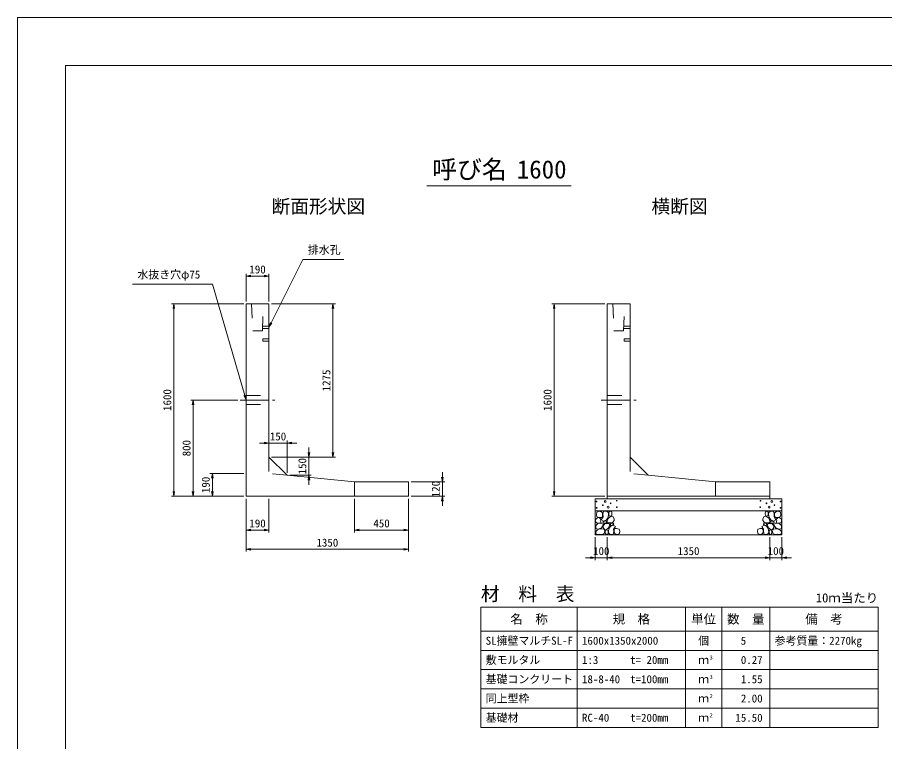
# Model space of a CAD drawing. Units: millimetres at full size, sheet at 1:20. Extents: x 95510 to 112330, y -109759 to -97879.
# Drawn here: x 95510 to 102714, y -103898 to -97879 of the extents above; entities that cross this region are included whole.
import ezdxf
from ezdxf.enums import TextEntityAlignment as Align

# ---------------------------------------------------------------- set-up
doc = ezdxf.new("R2010")
doc.units = ezdxf.units.MM
doc.header["$LTSCALE"] = 20
doc.linetypes.add('CHAIN', pattern=[18.5, 12, -1.5, 3.5, -1.5])
doc.linetypes.add('DASHED_SPACED', pattern=[12, 6, -6])
for name, color, linetype, lineweight in [('D-BMK', 2, 'CHAIN', 13), ('D-DCR-HCHn', 4, 'Continuous', 9), ('D-MTR-FRAM', 7, 'Continuous', 13), ('D-MTR-LINE', 7, 'Continuous', 13), ('D-STR-DIM', 7, 'Continuous', 9), ('D-STR-STRn', 1, 'Continuous', 13), ('D-STR-TXT', 7, 'Continuous', 9), ('D-TTL', 2, 'Continuous', 13), ('D-TTL-TXT', 7, 'Continuous', 13)]:
    doc.layers.add(name, color=color, linetype=linetype, lineweight=lineweight)
doc.layers.add('D-MTR', color=7, linetype='Continuous')
doc.layers.add('D-MTR-TXT', color=7, linetype='Continuous')
doc.styles.add('ＭＳ ゴシック', font='')
doc.styles.get('ＭＳ ゴシック').set_extended_font_data('MS Gothic')

# ---------------------------------------------------------------- blocks, each defined once
blk = doc.blocks.new('open_arrow')
at = {"color": 0, "linetype": 'Continuous', "lineweight": -2}
blk.add_lwpolyline([(7.5, 1.25), (0, 0), (7.5, -1.25)], dxfattribs=at)

msp = doc.modelspace()

# ---------------------------------------------------------------- linework, layer by layer
at = {"layer": 'D-BMK'}
for p, q in [((97360.11, -101058.73), (97650.11, -101058.73)), ((100360.11, -101058.73), (100650.11, -101058.73))]:
    msp.add_line(p, q, dxfattribs=at)
at = {"layer": 'D-DCR-HCHn'}
for points in [[(100361.31, -101987.13), (100340.51, -101982.51), (100322.01, -101991.76), (100319.7, -102012.56), (100324.33, -102028.74), (100347.44, -102035.67), (100363.62, -102035.67), (100370.55, -102024.12), (100370.55, -101998.69)], [(100379.8, -101984.82), (100372.87, -102005.62), (100375.18, -102028.74), (100359, -102054.17), (100379.8, -102065.72), (100402.91, -102054.17), (100416.78, -102035.67), (100421.41, -102005.62), (100416.78, -101989.44), (100402.91, -101982.51)], [(100423.72, -101989.44), (100423.72, -102017.18), (100435.27, -102024.12), (100446.83, -102017.18), (100449.14, -102001), (100446.83, -101987.13), (100430.65, -101982.51)], [(101746.5, -101989.44), (101746.5, -102017.18), (101734.95, -102024.12), (101723.39, -102017.18), (101721.08, -102001), (101723.39, -101987.13), (101739.57, -101982.51)], [(101790.42, -101984.82), (101797.35, -102005.62), (101795.04, -102028.74), (101811.22, -102054.17), (101790.42, -102065.72), (101767.31, -102054.17), (101753.44, -102035.67), (101748.81, -102005.62), (101753.44, -101989.44), (101767.31, -101982.51)], [(101808.91, -101987.13), (101829.71, -101982.51), (101848.21, -101991.76), (101850.52, -102012.56), (101845.9, -102028.74), (101822.78, -102035.67), (101806.6, -102035.67), (101799.67, -102024.12), (101799.67, -101998.69)], [(100317.39, -102044.92), (100310.46, -102065.72), (100319.7, -102079.59), (100342.82, -102081.9), (100358.6, -102075.13), (100352.06, -102058.79), (100356.69, -102049.54), (100347.44, -102040.3), (100333.57, -102035.67)], [(100384.42, -102065.72), (100372.87, -102074.97), (100377.49, -102081.9), (100393.67, -102081.9), (100400.6, -102079.59), (100405.23, -102070.35), (100398.29, -102063.41)], [(100419.09, -102040.3), (100407.54, -102068.03), (100416.78, -102079.59), (100444.52, -102079.59), (100456.08, -102074.97), (100467.64, -102058.79), (100467.64, -102044.92), (100456.08, -102026.43), (100442.21, -102024.12)], [(101751.13, -102040.3), (101762.68, -102068.03), (101753.44, -102079.59), (101725.7, -102079.59), (101714.14, -102074.97), (101702.58, -102058.79), (101702.58, -102044.92), (101714.14, -102026.43), (101728.01, -102024.12)], [(101785.8, -102065.72), (101797.35, -102074.97), (101792.73, -102081.9), (101776.55, -102081.9), (101769.62, -102079.59), (101764.99, -102070.35), (101771.93, -102063.41)], [(101852.83, -102044.92), (101859.76, -102065.72), (101850.52, -102079.59), (101827.4, -102081.9), (101811.62, -102075.13), (101818.16, -102058.79), (101813.53, -102049.54), (101822.78, -102040.3), (101836.65, -102035.67)], [(100361.27, -102121.72), (100378.39, -102096.04), (100376.25, -102089.62), (100352.7, -102083.19), (100331.3, -102085.33), (100316.32, -102098.18), (100314.18, -102113.16), (100316.32, -102128.14), (100333.44, -102132.42)], [(100369.83, -102175.22), (100384.81, -102168.8), (100389.09, -102147.4), (100380.53, -102132.42), (100365.55, -102128.14), (100346.28, -102130.28), (100324.88, -102138.84), (100314.18, -102151.68), (100314.18, -102166.66), (100320.6, -102175.22), (100346.28, -102173.08)], [(100421.19, -102121.72), (100431.89, -102096.04), (100423.33, -102085.33), (100397.65, -102085.33), (100386.95, -102089.62), (100376.25, -102104.6), (100376.25, -102117.44), (100386.95, -102134.56), (100399.79, -102136.7)], [(100416.91, -102168.8), (100416.91, -102143.12), (100406.21, -102136.7), (100395.51, -102143.12), (100393.37, -102158.1), (100395.51, -102170.94), (100410.49, -102175.22)], [(100457.58, -102173.08), (100464, -102153.82), (100461.86, -102132.42), (100476.84, -102108.88), (100457.58, -102098.18), (100436.17, -102108.88), (100423.33, -102126), (100419.05, -102153.82), (100423.33, -102168.8), (100436.17, -102175.22)], [(100453.3, -102098.18), (100464, -102089.62), (100459.72, -102083.19), (100444.73, -102083.19), (100438.31, -102085.33), (100434.03, -102093.9), (100440.45, -102100.32)], [(100474.7, -102170.94), (100493.96, -102175.22), (100511.08, -102166.66), (100513.22, -102147.4), (100508.94, -102132.42), (100487.54, -102126), (100472.56, -102126), (100466.14, -102136.7), (100466.14, -102160.24)], [(101695.52, -102170.94), (101676.26, -102175.22), (101659.14, -102166.66), (101657, -102147.4), (101661.28, -102132.42), (101682.68, -102126), (101697.66, -102126), (101704.08, -102136.7), (101704.08, -102160.24)], [(101712.64, -102173.08), (101706.22, -102153.82), (101708.36, -102132.42), (101693.38, -102108.88), (101712.64, -102098.18), (101734.05, -102108.88), (101746.89, -102126), (101751.17, -102153.82), (101746.89, -102168.8), (101734.05, -102175.22)], [(101716.92, -102098.18), (101706.22, -102089.62), (101710.5, -102083.19), (101725.49, -102083.19), (101731.91, -102085.33), (101736.19, -102093.9), (101729.77, -102100.32)], [(101749.03, -102121.72), (101738.33, -102096.04), (101746.89, -102085.33), (101772.57, -102085.33), (101783.27, -102089.62), (101793.97, -102104.6), (101793.97, -102117.44), (101783.27, -102134.56), (101770.43, -102136.7)], [(101753.31, -102168.8), (101753.31, -102143.12), (101764.01, -102136.7), (101774.71, -102143.12), (101776.85, -102158.1), (101774.71, -102170.94), (101759.73, -102175.22)], [(101800.39, -102175.22), (101785.41, -102168.8), (101781.13, -102147.4), (101789.69, -102132.42), (101804.67, -102128.14), (101823.94, -102130.28), (101845.34, -102138.84), (101856.04, -102151.68), (101856.04, -102166.66), (101849.62, -102175.22), (101823.94, -102173.08)], [(101808.96, -102121.72), (101791.83, -102096.04), (101793.97, -102089.62), (101817.52, -102083.19), (101838.92, -102085.33), (101853.9, -102098.18), (101856.04, -102113.16), (101853.9, -102128.14), (101836.78, -102132.42)]]:
    msp.add_lwpolyline(points, close=True, dxfattribs=at)
for centre, radius in [((100320.84, -101901.3), 3), ((100372.4, -101932.97), 3), ((100393.45, -101901.3), 7.5), ((100437.82, -101917.09), 3), ((100488.24, -101895.25), 3), ((101681.98, -101895.25), 3), ((101732.4, -101917.09), 3), ((101776.77, -101901.3), 7.5), ((101797.82, -101932.97), 3), ((101849.38, -101901.3), 3), ((100321.98, -101954.81), 3), ((100416.77, -101948.76), 7.5), ((100489.38, -101948.76), 3), ((101680.84, -101948.76), 3), ((101753.45, -101948.76), 7.5), ((101848.24, -101954.81), 3)]:
    msp.add_circle(centre, radius, dxfattribs=at)
at = {"layer": 'D-MTR-FRAM'}
for p, q in [((99360.11, -102778.73), (102660.11, -102778.73)), ((99360.11, -102778.73), (99360.11, -103778.73)), ((102660.11, -102778.73), (102660.11, -103778.73)), ((99360.11, -103778.73), (102660.11, -103778.73))]:
    msp.add_line(p, q, dxfattribs=at)
at = {"layer": 'D-MTR-LINE'}
for p, q in [((100160.11, -102778.73), (100160.11, -103778.73)), ((101060.11, -102778.73), (101060.11, -103778.73)), ((101360.11, -102778.73), (101360.11, -103778.73)), ((101760.11, -102778.73), (101760.11, -103778.73)), ((99360.11, -102978.73), (102660.11, -102978.73)), ((99360.11, -103138.73), (102660.11, -103138.73)), ((99360.11, -103298.73), (102660.11, -103298.73)), ((99360.11, -103458.73), (102660.11, -103458.73)), ((99360.11, -103618.73), (102660.11, -103618.73))]:
    msp.add_line(p, q, dxfattribs=at)
at = {"layer": 'D-STR-DIM'}
for p, q in [((97410.11, -100238.73), (97410.11, -100008.73)), ((97410.11, -100028.73), (97600.11, -100028.73)), ((97600.11, -100238.73), (97600.11, -100008.73)), ((97390.11, -100258.73), (96790.11, -100258.73)), ((96810.11, -101858.73), (96810.11, -100258.73)), ((97620.11, -100258.73), (98151.79, -100258.73)), ((98131.79, -101533.52), (98131.79, -100258.73)), ((100390.11, -100258.73), (99948.55, -100258.73)), ((99968.55, -101858.73), (99968.55, -100258.73)), ((97340.11, -101058.73), (96950.11, -101058.73)), ((96970.11, -101858.73), (96970.11, -101058.73)), ((97520.11, -101416.1), (97830.11, -101416.1)), ((97600.11, -101513.52), (97600.11, -101396.1)), ((97750.11, -101663.52), (97750.11, -101396.1)), ((97931.79, -101763.52), (97931.79, -101453.52)), ((97620.11, -101533.52), (97951.79, -101533.52)), ((97620.11, -101533.52), (98151.79, -101533.52)), ((97390.11, -101668.73), (97110.11, -101668.73)), ((97130.11, -101858.73), (97130.11, -101668.73)), ((97770.11, -101683.52), (97951.79, -101683.52)), ((99040.11, -101658.73), (99040.11, -101938.73)), ((98780.11, -101738.73), (99060.11, -101738.73)), ((97390.11, -101858.73), (96790.11, -101858.73)), ((97390.11, -101858.73), (96950.11, -101858.73)), ((97390.11, -101858.73), (97110.11, -101858.73)), ((98780.11, -101858.73), (99060.11, -101858.73)), ((100390.11, -101858.73), (99948.55, -101858.73)), ((97410.11, -101878.73), (97410.11, -102318.73)), ((97410.11, -101878.73), (97410.11, -102158.73)), ((97600.11, -101878.73), (97600.11, -102158.73)), ((98310.11, -101878.73), (98310.11, -102158.73)), ((98760.11, -101878.73), (98760.11, -102318.73)), ((98760.11, -101878.73), (98760.11, -102158.73)), ((97410.11, -102138.73), (97600.11, -102138.73)), ((98310.11, -102138.73), (98760.11, -102138.73)), ((100310.11, -102198.73), (100310.11, -102388.73)), ((100410.11, -102198.73), (100410.11, -102388.73)), ((100410.11, -102198.73), (100410.11, -102388.73)), ((101760.11, -102198.73), (101760.11, -102388.73)), ((101760.11, -102198.73), (101760.11, -102388.73)), ((101860.11, -102198.73), (101860.11, -102388.73)), ((98760.11, -102298.73), (97410.11, -102298.73)), ((100490.11, -102368.73), (100230.11, -102368.73)), ((100410.11, -102368.73), (101760.11, -102368.73)), ((101680.11, -102368.73), (101940.11, -102368.73))]:
    msp.add_line(p, q, dxfattribs=at)
at = {"layer": 'D-STR-STRn'}
for p, q in [((97410.11, -101858.73), (97410.11, -100258.73)), ((97410.11, -100258.73), (97600.11, -100258.73)), ((97600.11, -100258.73), (97600.11, -101533.52)), ((100410.11, -101858.73), (100410.11, -100258.73)), ((100410.11, -100258.73), (100600.11, -100258.73)), ((100600.11, -100258.73), (100600.11, -101533.52)), ((97750.11, -101683.52), (97600.11, -101533.52)), ((100750.11, -101683.52), (100600.11, -101533.52)), ((97750.11, -101683.52), (98310.11, -101738.73)), ((100750.11, -101683.52), (101310.11, -101738.73)), ((98310.11, -101738.73), (98760.11, -101738.73)), ((98310.11, -101858.73), (98310.11, -101738.73)), ((98760.11, -101738.73), (98760.11, -101858.73)), ((101310.11, -101738.73), (101760.11, -101738.73)), ((101310.11, -101858.73), (101310.11, -101738.73)), ((101760.11, -101738.73), (101760.11, -101858.73)), ((98760.11, -101858.73), (97410.11, -101858.73)), ((100410.11, -101858.73), (100410.11, -101878.73)), ((101760.11, -101858.73), (100410.11, -101858.73)), ((101760.11, -101858.73), (101760.11, -101878.73)), ((100310.11, -102178.73), (100310.11, -101878.73)), ((100310.11, -101878.73), (101860.11, -101878.73)), ((101860.11, -101878.73), (101860.11, -102178.73)), ((100310.11, -101978.73), (101860.11, -101978.73)), ((100310.11, -102178.73), (101860.11, -102178.73))]:
    msp.add_line(p, q, dxfattribs=at)
at = {"layer": 'D-STR-STRn', "linetype": 'DASHED_SPACED'}
for p, q in [((97455.11, -100258.73), (97465.11, -100483.73)), ((97545.11, -100483.73), (97555.11, -100258.73)), ((100455.11, -100258.73), (100465.11, -100483.73)), ((100545.11, -100483.73), (100555.11, -100258.73)), ((97465.11, -100483.73), (97545.11, -100483.73)), ((97546, -100463.73), (97600.11, -100463.73)), ((97546.89, -100443.73), (97600.11, -100443.73)), ((100465.11, -100483.73), (100545.11, -100483.73)), ((100546, -100463.73), (100600.11, -100463.73)), ((100546.89, -100443.73), (100600.11, -100443.73)), ((97410.11, -101021.23), (97600.11, -101021.23)), ((100410.11, -101021.23), (100600.11, -101021.23)), ((97410.11, -101096.23), (97600.11, -101096.23)), ((100410.11, -101096.23), (100600.11, -101096.23))]:
    msp.add_line(p, q, dxfattribs=at)
at = {"layer": 'D-STR-STRn', "color": 2, "linetype": 'DASHED_SPACED'}
for p, q in [((97600.11, -101533.52), (97600.11, -101668.73)), ((100600.11, -101533.52), (100600.11, -101668.73)), ((97750.11, -101683.52), (97600.11, -101668.73)), ((100750.11, -101683.52), (100600.11, -101668.73))]:
    msp.add_line(p, q, dxfattribs=at)
at = {"layer": 'D-STR-STRn', "linetype": 'DASHED_SPACED'}
for points in [[(97600.11, -100549.23), (97550.11, -100549.23), (97550.11, -100568.23), (97600.11, -100568.23)], [(100600.11, -100549.23), (100550.11, -100549.23), (100550.11, -100568.23), (100600.11, -100568.23)]]:
    msp.add_lwpolyline(points, dxfattribs=at)
at = {"layer": 'D-STR-TXT'}
for p, q in [((97880.11, -99891.51), (98222.29, -99891.51)), ((97130.11, -100096.51), (96467.93, -100096.51))]:
    msp.add_line(p, q, dxfattribs=at)
for points in [[(97600.11, -100453.73), (97617.94, -100417.92), (97880.11, -99891.51)], [(97410.11, -101058.73), (97398.93, -101020.32), (97130.11, -100096.51)]]:
    msp.add_lwpolyline(points, dxfattribs=at)
at = {"layer": 'D-TTL'}
for points in [[(95510.11, -109758.73), (112330.11, -109758.73), (112330.11, -97878.73), (95510.11, -97878.73)], [(95910.11, -109358.73), (111930.11, -109358.73), (111930.11, -98278.73), (95910.11, -98278.73)]]:
    msp.add_lwpolyline(points, close=True, dxfattribs=at)
at = {"layer": 'D-TTL-TXT'}
msp.add_line((98910.11, -99278.73), (100110.11, -99278.73), dxfattribs=at)

# ---------------------------------------------------------------- block references
at = {"layer": 'D-STR-DIM', "xscale": 5.33, "yscale": 5.33}
for p in [(97410.11, -100028.73), (97750.11, -101416.1), (97410.11, -102138.73), (98310.11, -102138.73), (97410.11, -102298.73), (100410.11, -102368.73), (100410.11, -102368.73), (101860.11, -102368.73)]:
    msp.add_blockref('open_arrow', p, dxfattribs=at)
for p, rotation in [((97600.11, -100028.73), 180), ((96810.11, -100258.73), 270), ((98131.79, -100258.73), 270), ((99968.55, -100258.73), 270), ((96970.11, -101058.73), 270), ((97600.11, -101416.1), 180), ((97931.79, -101533.52), 90), ((98131.79, -101533.52), 90), ((97130.11, -101668.73), 270), ((97931.79, -101683.52), 270), ((99040.11, -101738.73), 90), ((96810.11, -101858.73), 90), ((96970.11, -101858.73), 90), ((97130.11, -101858.73), 90), ((99040.11, -101858.73), 270), ((99968.55, -101858.73), 90), ((97600.11, -102138.73), 180), ((98760.11, -102138.73), 180), ((98760.11, -102298.73), 180), ((100310.11, -102368.73), 180), ((101760.11, -102368.73), 180), ((101760.11, -102368.73), 180)]:
    msp.add_blockref('open_arrow', p, dxfattribs=dict(at, rotation=rotation))
at = {"layer": 'D-STR-TXT', "xscale": 5.33, "yscale": 5.33}
for p, rotation in [((97600.11, -100453.73), 63.5), ((97410.11, -101058.73), 106.2)]:
    msp.add_blockref('open_arrow', p, dxfattribs=dict(at, rotation=rotation))

# ---------------------------------------------------------------- texts
at = {"layer": 'D-MTR', "style": 'ＭＳ ゴシック'}
msp.add_text('材\u3000料\u3000表', height=113.9, dxfattribs=at).set_placement((99360.11, -102760.58), align=Align.BOTTOM_LEFT)
msp.add_text('10ｍ当たり', height=75.95, dxfattribs=at).set_placement((102660.11, -102763.29), align=Align.BOTTOM_RIGHT)
at = {"layer": 'D-MTR-TXT', "style": 'ＭＳ ゴシック'}
for s, height, p in [('名\u3000称', 75.95, (99760.11, -102878.73)), ('規\u3000格', 75.95, (100610.11, -102878.73)), ('単位', 75.95, (101210.11, -102878.73)), ('数\u3000量', 75.95, (101560.11, -102878.73)), ('備\u3000考', 75.95, (102210.11, -102878.73)), ('個', 66.46, (101210.11, -103058.73)), ('ｍ', 66.46, (101210.11, -103218.73)), ('ｍ', 66.46, (101210.11, -103378.73)), ('ｍ', 66.46, (101210.11, -103538.73)), ('ｍ', 66.46, (101210.11, -103698.73))]:
    msp.add_text(s, height=height, dxfattribs=at).set_placement(p, align=Align.MIDDLE_CENTER)
for s, p in [('SL擁壁マルチSL-F', (99400.11, -103058.73)), ('1600x1350x2000', (100200.11, -103058.73)), ('参考質量：2270kg', (101800.11, -103058.73)), ('敷モルタル', (99400.11, -103218.73)), ('1:3', (100200.11, -103218.73)), ('t= 20mm', (100600.11, -103218.73)), ('基礎コンクリート', (99400.11, -103378.73)), ('18-8-40', (100200.11, -103378.73)), ('t=100mm', (100600.11, -103378.73)), ('同上型枠', (99400.11, -103538.73)), ('基礎材', (99400.11, -103698.73)), ('RC-40', (100200.11, -103698.73)), ('t=200mm', (100600.11, -103698.73))]:
    msp.add_text(s, height=66.46, dxfattribs=at).set_placement(p, align=Align.MIDDLE_LEFT)
for s, p in [('5', (101563.66, -103058.73)), ('0.27', (101700.11, -103218.73)), ('1.55', (101700.11, -103378.73)), ('2.00', (101700.11, -103538.73)), ('15.50', (101700.11, -103698.73))]:
    msp.add_text(s, height=66.46, dxfattribs=at).set_placement(p, align=Align.MIDDLE_RIGHT)
for s, p in [('3', (101260.11, -103225.1)), ('3', (101260.11, -103385.1)), ('2', (101260.11, -103545.1)), ('2', (101260.11, -103705.1))]:
    msp.add_text(s, height=33.23, dxfattribs=at).set_placement(p, align=Align.BOTTOM_LEFT)
at = {"layer": 'D-STR-DIM', "style": 'ＭＳ ゴシック'}
for s, p in [('190', (97505.11, -99973.73)), ('150', (97675.11, -101361.1)), ('190', (97505.11, -102083.73)), ('450', (98535.11, -102083.73)), ('1350', (98085.11, -102243.73)), ('100', (100360.11, -102313.73)), ('1350', (101085.11, -102313.73)), ('100', (101810.11, -102313.73))]:
    msp.add_text(s, height=66.46, dxfattribs=at).set_placement(p, align=Align.MIDDLE_CENTER)
for s, p in [('1275', (98076.79, -100896.12)), ('1600', (96755.11, -101058.73)), ('1600', (99913.55, -101058.73)), ('800', (96915.11, -101458.73)), ('150', (97876.79, -101608.52)), ('190', (97075.11, -101763.73)), ('120', (98985.11, -101798.73))]:
    msp.add_text(s, height=66.46, rotation=90, dxfattribs=at).set_placement(p, align=Align.MIDDLE_CENTER)
at = {"layer": 'D-STR-TXT', "style": 'ＭＳ ゴシック'}
for s, p in [('排水孔', (97923.14, -99864.26)), ('水抜き穴φ75', (96507.51, -100069.26))]:
    msp.add_text(s, height=66.46, dxfattribs=at).set_placement(p, align=Align.BOTTOM_LEFT)
at = {"layer": 'D-TTL-TXT', "style": 'ＭＳ ゴシック'}
for s, height, p in [('呼び名', 151.9, (99265.11, -99263.73)), ('1600', 151.9, (99865.11, -99263.73)), ('断面形状図', 113.9, (98010.11, -99540.58)), ('横断図', 113.9, (101010.11, -99540.58))]:
    msp.add_text(s, height=height, dxfattribs=at).set_placement(p, align=Align.BOTTOM_CENTER)

doc.saveas('drawing.dxf')
